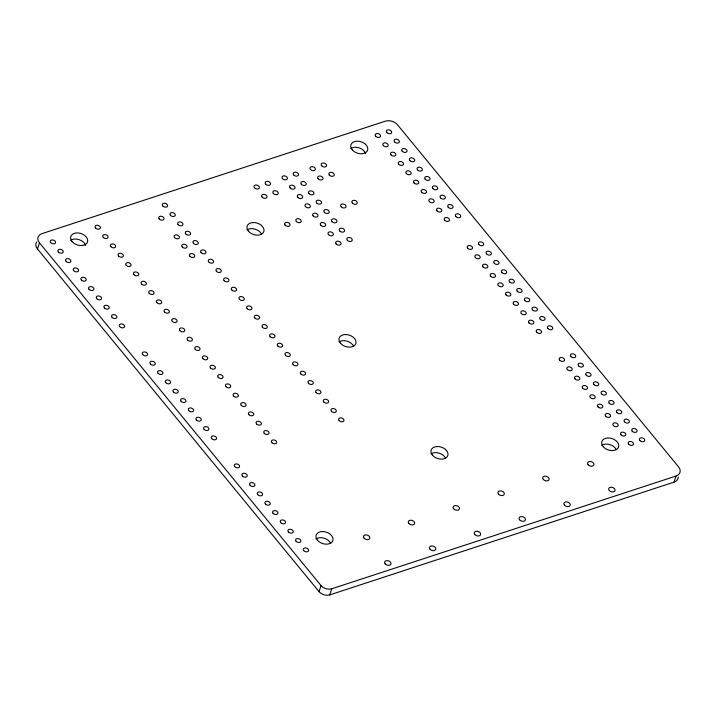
<?xml version="1.0" encoding="UTF-8"?>
<svg xmlns="http://www.w3.org/2000/svg" width="716" height="716" viewBox="0 0 716 716"><rect width="100%" height="100%" fill="white"/><g stroke="black" fill="none" stroke-linecap="round" stroke-linejoin="round"><path stroke-width="1.07" d="M37.474 248.944L39.461 242.84A9.854 6.73 18 0 1 41.958 233.649L385.414 121.156A8.923 6.095 18 0 1 397.496 124.781L678.526 466.841A9.854 6.73 18 0 1 676.02 476.033L674.042 482.128L329.745 594.898A7.885 5.388 18 0 1 319.067 591.693L37.474 248.944A9.854 6.73 18 0 1 36.74 241.927M319.067 591.693L321.054 585.598L39.461 242.84M329.745 594.898L331.732 588.803L676.02 476.033M331.732 588.803A7.885 5.388 18 0 1 321.054 585.598M431.023 453.846A8.78 5.997 18 0 1 445.585 458.213M350.804 148.498A8.78 5.997 18 0 1 359.423 147.97A8.78 5.997 18 0 1 365.661 153.707M70.678 240.254A8.78 5.997 18 0 1 79.306 239.717A8.78 5.997 18 0 1 85.544 245.454M678.222 477.035A9.854 6.73 18 0 1 674.042 482.128M601.753 445.298A8.78 5.997 18 0 1 616.315 449.675M339.017 341.854A8.78 5.997 18 0 1 353.579 346.231M247.011 229.872A8.78 5.997 18 0 1 261.573 234.239M316.025 538.888A8.78 5.997 18 0 1 330.586 543.256M340.431 343.152A8.78 5.997 18 0 0 355.199 344.781A8.78 5.997 18 0 0 346.839 334.596A8.78 5.997 18 0 0 340.431 343.152M248.425 231.161A8.78 5.997 18 0 0 263.193 232.79A8.78 5.997 18 0 0 254.833 222.604A8.78 5.997 18 0 0 248.425 231.161M603.167 446.596A8.78 5.997 18 0 0 617.935 448.225A8.78 5.997 18 0 0 609.576 438.04A8.78 5.997 18 0 0 603.167 446.596M72.092 241.543A8.78 5.997 18 0 0 86.86 243.171A8.78 5.997 18 0 0 78.5 232.986A8.78 5.997 18 0 0 72.092 241.543M352.218 149.796A8.78 5.997 18 0 0 366.986 151.416A8.78 5.997 18 0 0 358.618 141.24A8.78 5.997 18 0 0 352.218 149.796M317.448 540.186A8.78 5.997 18 0 0 332.215 541.806A8.78 5.997 18 0 0 323.847 531.621A8.78 5.997 18 0 0 317.448 540.186M432.437 455.143A8.78 5.997 18 0 0 447.205 456.763A8.78 5.997 18 0 0 438.845 446.587A8.78 5.997 18 0 0 432.437 455.143M474.78 534.485A3.294 2.246 18 0 0 480.32 535.094A3.294 2.246 18 0 0 477.178 531.272A3.294 2.246 18 0 0 474.78 534.485M453.649 508.763A3.294 2.246 18 0 0 459.189 509.371A3.294 2.246 18 0 0 456.056 505.559A3.294 2.246 18 0 0 453.649 508.763M519.601 519.807A3.294 2.246 18 0 0 525.141 520.416A3.294 2.246 18 0 0 522 516.594A3.294 2.246 18 0 0 519.601 519.807M498.47 494.085A3.294 2.246 18 0 0 504.01 494.693A3.294 2.246 18 0 0 500.869 490.881A3.294 2.246 18 0 0 498.47 494.085M564.423 505.129A3.294 2.246 18 0 0 569.963 505.738A3.294 2.246 18 0 0 566.821 501.916A3.294 2.246 18 0 0 564.423 505.129M543.292 479.407A3.294 2.246 18 0 0 548.832 480.015A3.294 2.246 18 0 0 545.69 476.194A3.294 2.246 18 0 0 543.292 479.407M609.235 490.442A3.294 2.246 18 0 0 614.775 491.051A3.294 2.246 18 0 0 611.643 487.238A3.294 2.246 18 0 0 609.235 490.442M588.113 464.729A3.294 2.246 18 0 0 593.645 465.337A3.294 2.246 18 0 0 590.512 461.516A3.294 2.246 18 0 0 588.113 464.729M385.145 563.841A3.294 2.246 18 0 0 390.676 564.45A3.294 2.246 18 0 0 387.544 560.637A3.294 2.246 18 0 0 385.145 563.841M364.014 538.128A3.294 2.246 18 0 0 369.554 538.736A3.294 2.246 18 0 0 366.413 534.915A3.294 2.246 18 0 0 364.014 538.128M429.958 549.163A3.294 2.246 18 0 0 435.498 549.772A3.294 2.246 18 0 0 432.366 545.959A3.294 2.246 18 0 0 429.958 549.163M408.827 523.45A3.294 2.246 18 0 0 414.367 524.058A3.294 2.246 18 0 0 411.235 520.237A3.294 2.246 18 0 0 408.827 523.45M273.288 193.41A2.783 1.906 18 0 0 277.978 193.929A2.783 1.906 18 0 0 275.329 190.698A2.783 1.906 18 0 0 273.288 193.41M262.083 197.079A2.783 1.906 18 0 0 266.773 197.598A2.783 1.906 18 0 0 264.123 194.367A2.783 1.906 18 0 0 262.083 197.079M318.11 178.731A2.783 1.906 18 0 0 322.8 179.251A2.783 1.906 18 0 0 320.142 176.011A2.783 1.906 18 0 0 318.11 178.731M329.315 175.062A2.783 1.906 18 0 0 334.005 175.572A2.783 1.906 18 0 0 331.347 172.341A2.783 1.906 18 0 0 329.315 175.062M347.305 240.227A2.783 1.906 18 0 0 351.995 240.746A2.783 1.906 18 0 0 349.336 237.515A2.783 1.906 18 0 0 347.305 240.227M336.099 243.896A2.783 1.906 18 0 0 340.789 244.416A2.783 1.906 18 0 0 338.131 241.185A2.783 1.906 18 0 0 336.099 243.896M339.644 230.901A2.783 1.906 18 0 0 344.333 231.411A2.783 1.906 18 0 0 341.675 228.18A2.783 1.906 18 0 0 339.644 230.901M328.438 234.571A2.783 1.906 18 0 0 333.128 235.081A2.783 1.906 18 0 0 330.47 231.85A2.783 1.906 18 0 0 328.438 234.571M331.973 221.566A2.783 1.906 18 0 0 336.663 222.085A2.783 1.906 18 0 0 334.005 218.845A2.783 1.906 18 0 0 331.973 221.566M320.768 225.236A2.783 1.906 18 0 0 325.458 225.755A2.783 1.906 18 0 0 322.8 222.515A2.783 1.906 18 0 0 320.768 225.236M324.303 212.231A2.783 1.906 18 0 0 328.993 212.75A2.783 1.906 18 0 0 326.335 209.519A2.783 1.906 18 0 0 324.303 212.231M313.098 215.901A2.783 1.906 18 0 0 317.788 216.42A2.783 1.906 18 0 0 315.13 213.189A2.783 1.906 18 0 0 313.098 215.901M316.642 202.897A2.783 1.906 18 0 0 321.323 203.416A2.783 1.906 18 0 0 318.674 200.185A2.783 1.906 18 0 0 316.642 202.897M305.437 206.575A2.783 1.906 18 0 0 310.126 207.085A2.783 1.906 18 0 0 307.468 203.854A2.783 1.906 18 0 0 305.437 206.575M308.972 193.571A2.783 1.906 18 0 0 313.662 194.081A2.783 1.906 18 0 0 311.004 190.85A2.783 1.906 18 0 0 308.972 193.571M297.767 197.24A2.783 1.906 18 0 0 302.456 197.75A2.783 1.906 18 0 0 299.798 194.519A2.783 1.906 18 0 0 297.767 197.24M301.302 184.236A2.783 1.906 18 0 0 305.992 184.755A2.783 1.906 18 0 0 303.333 181.515A2.783 1.906 18 0 0 301.302 184.236M290.096 187.905A2.783 1.906 18 0 0 294.786 188.424A2.783 1.906 18 0 0 292.128 185.184A2.783 1.906 18 0 0 290.096 187.905M293.641 174.901A2.783 1.906 18 0 0 298.321 175.42A2.783 1.906 18 0 0 295.672 172.189A2.783 1.906 18 0 0 293.641 174.901M282.435 178.57A2.783 1.906 18 0 0 287.125 179.089A2.783 1.906 18 0 0 284.467 175.859A2.783 1.906 18 0 0 282.435 178.57M265.627 184.075A2.783 1.906 18 0 0 270.317 184.594A2.783 1.906 18 0 0 267.659 181.363A2.783 1.906 18 0 0 265.627 184.075M254.422 187.744A2.783 1.906 18 0 0 259.111 188.263A2.783 1.906 18 0 0 256.453 185.032A2.783 1.906 18 0 0 254.422 187.744M310.44 169.397A2.783 1.906 18 0 0 315.13 169.916A2.783 1.906 18 0 0 312.48 166.685A2.783 1.906 18 0 0 310.44 169.397M321.645 165.727A2.783 1.906 18 0 0 326.335 166.246A2.783 1.906 18 0 0 323.686 163.015A2.783 1.906 18 0 0 321.645 165.727M303.718 550.604A2.748 1.871 18 0 0 308.336 551.105A2.748 1.871 18 0 0 305.723 547.928A2.748 1.871 18 0 0 303.718 550.604M296.057 541.269A2.748 1.871 18 0 0 300.666 541.77A2.748 1.871 18 0 0 298.053 538.593A2.748 1.871 18 0 0 296.057 541.269M288.387 531.934A2.748 1.871 18 0 0 293.005 532.444A2.748 1.871 18 0 0 290.383 529.258A2.748 1.871 18 0 0 288.387 531.934M280.717 522.599A2.748 1.871 18 0 0 285.335 523.11A2.748 1.871 18 0 0 282.722 519.923A2.748 1.871 18 0 0 280.717 522.599M273.047 513.274A2.748 1.871 18 0 0 277.665 513.775A2.748 1.871 18 0 0 275.051 510.598A2.748 1.871 18 0 0 273.047 513.274M265.385 503.939A2.748 1.871 18 0 0 270.004 504.449A2.748 1.871 18 0 0 267.381 501.263A2.748 1.871 18 0 0 265.385 503.939M257.715 494.604A2.748 1.871 18 0 0 262.333 495.114A2.748 1.871 18 0 0 259.72 491.928A2.748 1.871 18 0 0 257.715 494.604M250.045 485.269A2.748 1.871 18 0 0 254.663 485.779A2.748 1.871 18 0 0 252.05 482.602A2.748 1.871 18 0 0 250.045 485.269M242.384 475.943A2.748 1.871 18 0 0 247.002 476.444A2.748 1.871 18 0 0 244.38 473.267A2.748 1.871 18 0 0 242.384 475.943M234.714 466.608A2.748 1.871 18 0 0 239.332 467.118A2.748 1.871 18 0 0 236.719 463.932A2.748 1.871 18 0 0 234.714 466.608M639.862 440.501A2.748 1.871 18 0 0 644.481 441.011A2.748 1.871 18 0 0 641.867 437.825A2.748 1.871 18 0 0 639.862 440.501M632.201 431.166A2.748 1.871 18 0 0 636.81 431.676A2.748 1.871 18 0 0 634.197 428.49A2.748 1.871 18 0 0 632.201 431.166M624.531 421.831A2.748 1.871 18 0 0 629.149 422.342A2.748 1.871 18 0 0 626.536 419.164A2.748 1.871 18 0 0 624.531 421.831M616.861 412.505A2.748 1.871 18 0 0 621.479 413.007A2.748 1.871 18 0 0 618.866 409.829A2.748 1.871 18 0 0 616.861 412.505M609.2 403.171A2.748 1.871 18 0 0 613.809 403.681A2.748 1.871 18 0 0 611.196 400.495A2.748 1.871 18 0 0 609.2 403.171M601.529 393.836A2.748 1.871 18 0 0 606.148 394.346A2.748 1.871 18 0 0 603.534 391.16A2.748 1.871 18 0 0 601.529 393.836M593.859 384.501A2.748 1.871 18 0 0 598.478 385.011A2.748 1.871 18 0 0 595.864 381.834A2.748 1.871 18 0 0 593.859 384.501M586.198 375.175A2.748 1.871 18 0 0 590.807 375.676A2.748 1.871 18 0 0 588.194 372.499A2.748 1.871 18 0 0 586.198 375.175M578.528 365.84A2.748 1.871 18 0 0 583.146 366.35A2.748 1.871 18 0 0 580.533 363.164A2.748 1.871 18 0 0 578.528 365.84M570.858 356.505A2.748 1.871 18 0 0 575.476 357.015A2.748 1.871 18 0 0 572.863 353.829A2.748 1.871 18 0 0 570.858 356.505M211.712 438.613A2.748 1.871 18 0 0 216.33 439.114A2.748 1.871 18 0 0 213.717 435.937A2.748 1.871 18 0 0 211.712 438.613M204.042 429.278A2.748 1.871 18 0 0 208.66 429.788A2.748 1.871 18 0 0 206.047 426.602A2.748 1.871 18 0 0 204.042 429.278M196.381 419.943A2.748 1.871 18 0 0 200.999 420.453A2.748 1.871 18 0 0 198.377 417.267A2.748 1.871 18 0 0 196.381 419.943M188.711 410.617A2.748 1.871 18 0 0 193.329 411.118A2.748 1.871 18 0 0 190.716 407.941A2.748 1.871 18 0 0 188.711 410.617M181.041 401.282A2.748 1.871 18 0 0 185.659 401.792A2.748 1.871 18 0 0 183.045 398.606A2.748 1.871 18 0 0 181.041 401.282M173.379 391.947A2.748 1.871 18 0 0 177.989 392.457A2.748 1.871 18 0 0 175.375 389.271A2.748 1.871 18 0 0 173.379 391.947M165.709 382.613A2.748 1.871 18 0 0 170.327 383.123A2.748 1.871 18 0 0 167.714 379.945A2.748 1.871 18 0 0 165.709 382.613M158.039 373.287A2.748 1.871 18 0 0 162.657 373.788A2.748 1.871 18 0 0 160.044 370.611A2.748 1.871 18 0 0 158.039 373.287M150.378 363.952A2.748 1.871 18 0 0 154.987 364.462A2.748 1.871 18 0 0 152.374 361.276A2.748 1.871 18 0 0 150.378 363.952M142.708 354.617A2.748 1.871 18 0 0 147.326 355.127A2.748 1.871 18 0 0 144.713 351.941A2.748 1.871 18 0 0 142.708 354.617M547.856 328.51A2.748 1.871 18 0 0 552.475 329.02A2.748 1.871 18 0 0 549.861 325.834A2.748 1.871 18 0 0 547.856 328.51M540.195 319.175A2.748 1.871 18 0 0 544.804 319.685A2.748 1.871 18 0 0 542.191 316.508A2.748 1.871 18 0 0 540.195 319.175M532.525 309.849A2.748 1.871 18 0 0 537.143 310.35A2.748 1.871 18 0 0 534.53 307.173A2.748 1.871 18 0 0 532.525 309.849M524.855 300.514A2.748 1.871 18 0 0 529.473 301.024A2.748 1.871 18 0 0 526.86 297.838A2.748 1.871 18 0 0 524.855 300.514M517.194 291.179A2.748 1.871 18 0 0 521.803 291.689A2.748 1.871 18 0 0 519.19 288.503A2.748 1.871 18 0 0 517.194 291.179M509.523 281.844A2.748 1.871 18 0 0 514.142 282.355A2.748 1.871 18 0 0 511.528 279.177A2.748 1.871 18 0 0 509.523 281.844M501.853 272.519A2.748 1.871 18 0 0 506.472 273.02A2.748 1.871 18 0 0 503.858 269.843A2.748 1.871 18 0 0 501.853 272.519M494.192 263.184A2.748 1.871 18 0 0 498.801 263.694A2.748 1.871 18 0 0 496.188 260.508A2.748 1.871 18 0 0 494.192 263.184M486.522 253.849A2.748 1.871 18 0 0 491.14 254.359A2.748 1.871 18 0 0 488.527 251.173A2.748 1.871 18 0 0 486.522 253.849M478.852 244.523A2.748 1.871 18 0 0 483.47 245.024A2.748 1.871 18 0 0 480.857 241.847A2.748 1.871 18 0 0 478.852 244.523M119.706 326.621A2.748 1.871 18 0 0 124.324 327.131A2.748 1.871 18 0 0 121.711 323.945A2.748 1.871 18 0 0 119.706 326.621M112.036 317.286A2.748 1.871 18 0 0 116.654 317.797A2.748 1.871 18 0 0 114.041 314.61A2.748 1.871 18 0 0 112.036 317.286M104.375 307.961A2.748 1.871 18 0 0 108.984 308.462A2.748 1.871 18 0 0 106.371 305.285A2.748 1.871 18 0 0 104.375 307.961M96.705 298.626A2.748 1.871 18 0 0 101.323 299.136A2.748 1.871 18 0 0 98.71 295.95A2.748 1.871 18 0 0 96.705 298.626M89.035 289.291A2.748 1.871 18 0 0 93.653 289.801A2.748 1.871 18 0 0 91.039 286.615A2.748 1.871 18 0 0 89.035 289.291M81.373 279.956A2.748 1.871 18 0 0 85.983 280.466A2.748 1.871 18 0 0 83.369 277.289A2.748 1.871 18 0 0 81.373 279.956M73.703 270.63A2.748 1.871 18 0 0 78.321 271.131A2.748 1.871 18 0 0 75.708 267.954A2.748 1.871 18 0 0 73.703 270.63M66.033 261.295A2.748 1.871 18 0 0 70.651 261.805A2.748 1.871 18 0 0 68.038 258.619A2.748 1.871 18 0 0 66.033 261.295M58.372 251.96A2.748 1.871 18 0 0 62.981 252.471A2.748 1.871 18 0 0 60.368 249.284A2.748 1.871 18 0 0 58.372 251.96M50.702 242.626A2.748 1.871 18 0 0 55.32 243.136A2.748 1.871 18 0 0 52.707 239.958A2.748 1.871 18 0 0 50.702 242.626M455.85 216.518A2.748 1.871 18 0 0 460.469 217.029A2.748 1.871 18 0 0 457.855 213.842A2.748 1.871 18 0 0 455.85 216.518M448.189 207.192A2.748 1.871 18 0 0 452.798 207.694A2.748 1.871 18 0 0 450.185 204.516A2.748 1.871 18 0 0 448.189 207.192M440.519 197.858A2.748 1.871 18 0 0 445.137 198.368A2.748 1.871 18 0 0 442.524 195.182A2.748 1.871 18 0 0 440.519 197.858M432.849 188.523A2.748 1.871 18 0 0 437.467 189.033A2.748 1.871 18 0 0 434.854 185.847A2.748 1.871 18 0 0 432.849 188.523M425.188 179.188A2.748 1.871 18 0 0 429.797 179.698A2.748 1.871 18 0 0 427.184 176.521A2.748 1.871 18 0 0 425.188 179.188M417.517 169.862A2.748 1.871 18 0 0 422.136 170.363A2.748 1.871 18 0 0 419.522 167.186A2.748 1.871 18 0 0 417.517 169.862M409.847 160.527A2.748 1.871 18 0 0 414.466 161.037A2.748 1.871 18 0 0 411.852 157.851A2.748 1.871 18 0 0 409.847 160.527M402.186 151.192A2.748 1.871 18 0 0 406.795 151.703A2.748 1.871 18 0 0 404.182 148.516A2.748 1.871 18 0 0 402.186 151.192M394.516 141.858A2.748 1.871 18 0 0 399.134 142.368A2.748 1.871 18 0 0 396.521 139.19A2.748 1.871 18 0 0 394.516 141.858M386.846 132.532A2.748 1.871 18 0 0 391.464 133.033A2.748 1.871 18 0 0 388.851 129.856A2.748 1.871 18 0 0 386.846 132.532M444.645 220.188A2.748 1.871 18 0 0 449.263 220.698A2.748 1.871 18 0 0 446.65 217.521A2.748 1.871 18 0 0 444.645 220.188M436.984 210.862A2.748 1.871 18 0 0 441.593 211.363A2.748 1.871 18 0 0 438.98 208.186A2.748 1.871 18 0 0 436.984 210.862M429.314 201.527A2.748 1.871 18 0 0 433.932 202.037A2.748 1.871 18 0 0 431.318 198.851A2.748 1.871 18 0 0 429.314 201.527M421.643 192.192A2.748 1.871 18 0 0 426.262 192.702A2.748 1.871 18 0 0 423.648 189.516A2.748 1.871 18 0 0 421.643 192.192M413.982 182.857A2.748 1.871 18 0 0 418.591 183.368A2.748 1.871 18 0 0 415.978 180.19A2.748 1.871 18 0 0 413.982 182.857M406.312 173.532A2.748 1.871 18 0 0 410.93 174.033A2.748 1.871 18 0 0 408.317 170.856A2.748 1.871 18 0 0 406.312 173.532M398.642 164.197A2.748 1.871 18 0 0 403.26 164.707A2.748 1.871 18 0 0 400.647 161.521A2.748 1.871 18 0 0 398.642 164.197M390.981 154.862A2.748 1.871 18 0 0 395.59 155.372A2.748 1.871 18 0 0 392.977 152.186A2.748 1.871 18 0 0 390.981 154.862M383.311 145.536A2.748 1.871 18 0 0 387.929 146.037A2.748 1.871 18 0 0 385.315 142.86A2.748 1.871 18 0 0 383.311 145.536M375.64 136.201A2.748 1.871 18 0 0 380.259 136.711A2.748 1.871 18 0 0 377.645 133.525A2.748 1.871 18 0 0 375.64 136.201M536.651 332.179A2.748 1.871 18 0 0 541.269 332.689A2.748 1.871 18 0 0 538.656 329.503A2.748 1.871 18 0 0 536.651 332.179M528.99 322.844A2.748 1.871 18 0 0 533.599 323.355A2.748 1.871 18 0 0 530.986 320.177A2.748 1.871 18 0 0 528.99 322.844M521.32 313.519A2.748 1.871 18 0 0 525.938 314.02A2.748 1.871 18 0 0 523.324 310.842A2.748 1.871 18 0 0 521.32 313.519M513.649 304.184A2.748 1.871 18 0 0 518.268 304.694A2.748 1.871 18 0 0 515.654 301.508A2.748 1.871 18 0 0 513.649 304.184M505.988 294.849A2.748 1.871 18 0 0 510.598 295.359A2.748 1.871 18 0 0 507.984 292.173A2.748 1.871 18 0 0 505.988 294.849M498.318 285.523A2.748 1.871 18 0 0 502.936 286.024A2.748 1.871 18 0 0 500.323 282.847A2.748 1.871 18 0 0 498.318 285.523M490.648 276.188A2.748 1.871 18 0 0 495.266 276.689A2.748 1.871 18 0 0 492.653 273.512A2.748 1.871 18 0 0 490.648 276.188M482.987 266.853A2.748 1.871 18 0 0 487.596 267.363A2.748 1.871 18 0 0 484.983 264.177A2.748 1.871 18 0 0 482.987 266.853M475.317 257.518A2.748 1.871 18 0 0 479.935 258.029A2.748 1.871 18 0 0 477.321 254.842A2.748 1.871 18 0 0 475.317 257.518M467.646 248.192A2.748 1.871 18 0 0 472.265 248.694A2.748 1.871 18 0 0 469.651 245.516A2.748 1.871 18 0 0 467.646 248.192M628.657 444.171A2.748 1.871 18 0 0 633.275 444.681A2.748 1.871 18 0 0 630.662 441.495A2.748 1.871 18 0 0 628.657 444.171M620.996 434.836A2.748 1.871 18 0 0 625.605 435.346A2.748 1.871 18 0 0 622.992 432.16A2.748 1.871 18 0 0 620.996 434.836M613.326 425.501A2.748 1.871 18 0 0 617.944 426.011A2.748 1.871 18 0 0 615.33 422.834A2.748 1.871 18 0 0 613.326 425.501M605.655 416.175A2.748 1.871 18 0 0 610.274 416.676A2.748 1.871 18 0 0 607.66 413.499A2.748 1.871 18 0 0 605.655 416.175M597.994 406.84A2.748 1.871 18 0 0 602.603 407.35A2.748 1.871 18 0 0 599.99 404.164A2.748 1.871 18 0 0 597.994 406.84M590.324 397.505A2.748 1.871 18 0 0 594.942 398.015A2.748 1.871 18 0 0 592.329 394.829A2.748 1.871 18 0 0 590.324 397.505M582.654 388.179A2.748 1.871 18 0 0 587.272 388.681A2.748 1.871 18 0 0 584.659 385.503A2.748 1.871 18 0 0 582.654 388.179M574.993 378.845A2.748 1.871 18 0 0 579.602 379.346A2.748 1.871 18 0 0 576.989 376.168A2.748 1.871 18 0 0 574.993 378.845M567.323 369.51A2.748 1.871 18 0 0 571.941 370.02A2.748 1.871 18 0 0 569.327 366.834A2.748 1.871 18 0 0 567.323 369.51M559.652 360.175A2.748 1.871 18 0 0 564.271 360.685A2.748 1.871 18 0 0 561.657 357.499A2.748 1.871 18 0 0 559.652 360.175M296.29 221.405A2.783 1.906 18 0 0 300.98 221.924A2.783 1.906 18 0 0 298.33 218.693A2.783 1.906 18 0 0 296.29 221.405M285.084 225.075A2.783 1.906 18 0 0 289.774 225.594A2.783 1.906 18 0 0 287.125 222.363A2.783 1.906 18 0 0 285.084 225.075M341.111 206.727A2.783 1.906 18 0 0 345.801 207.246A2.783 1.906 18 0 0 343.143 204.015A2.783 1.906 18 0 0 341.111 206.727M352.317 203.058A2.783 1.906 18 0 0 357.007 203.577A2.783 1.906 18 0 0 354.348 200.337A2.783 1.906 18 0 0 352.317 203.058M103.185 237.282A2.748 1.871 18 0 0 107.803 237.793A2.748 1.871 18 0 0 105.189 234.606A2.748 1.871 18 0 0 103.185 237.282M110.855 246.617A2.748 1.871 18 0 0 115.473 247.118A2.748 1.871 18 0 0 112.859 243.941A2.748 1.871 18 0 0 110.855 246.617M118.525 255.943A2.748 1.871 18 0 0 123.143 256.453A2.748 1.871 18 0 0 120.521 253.276A2.748 1.871 18 0 0 118.525 255.943M126.195 265.278A2.748 1.871 18 0 0 130.804 265.788A2.748 1.871 18 0 0 128.191 262.602A2.748 1.871 18 0 0 126.195 265.278M202.861 358.6A2.748 1.871 18 0 0 207.479 359.11A2.748 1.871 18 0 0 204.865 355.933A2.748 1.871 18 0 0 202.861 358.6M178.087 224.591A2.748 1.871 18 0 0 182.705 225.101A2.748 1.871 18 0 0 180.083 221.915A2.748 1.871 18 0 0 178.087 224.591M133.856 274.613A2.748 1.871 18 0 0 138.474 275.123A2.748 1.871 18 0 0 135.861 271.937A2.748 1.871 18 0 0 133.856 274.613M141.526 283.948A2.748 1.871 18 0 0 146.145 284.449A2.748 1.871 18 0 0 143.522 281.272A2.748 1.871 18 0 0 141.526 283.948M149.196 293.274A2.748 1.871 18 0 0 153.806 293.784A2.748 1.871 18 0 0 151.192 290.598A2.748 1.871 18 0 0 149.196 293.274M156.858 302.608A2.748 1.871 18 0 0 161.476 303.119A2.748 1.871 18 0 0 158.863 299.932A2.748 1.871 18 0 0 156.858 302.608M164.528 311.943A2.748 1.871 18 0 0 169.146 312.445A2.748 1.871 18 0 0 166.524 309.267A2.748 1.871 18 0 0 164.528 311.943M172.198 321.278A2.748 1.871 18 0 0 176.807 321.779A2.748 1.871 18 0 0 174.194 318.602A2.748 1.871 18 0 0 172.198 321.278M179.859 330.604A2.748 1.871 18 0 0 184.477 331.114A2.748 1.871 18 0 0 181.864 327.928A2.748 1.871 18 0 0 179.859 330.604M187.529 339.939A2.748 1.871 18 0 0 192.148 340.449A2.748 1.871 18 0 0 189.525 337.263A2.748 1.871 18 0 0 187.529 339.939M195.2 349.274A2.748 1.871 18 0 0 199.809 349.775A2.748 1.871 18 0 0 197.195 346.598A2.748 1.871 18 0 0 195.2 349.274M262.423 327.248A2.748 1.871 18 0 0 267.041 327.758A2.748 1.871 18 0 0 264.428 324.581A2.748 1.871 18 0 0 262.423 327.248M254.762 317.922A2.748 1.871 18 0 0 259.371 318.423A2.748 1.871 18 0 0 256.758 315.246A2.748 1.871 18 0 0 254.762 317.922M247.092 308.587A2.748 1.871 18 0 0 251.71 309.097A2.748 1.871 18 0 0 249.087 305.911A2.748 1.871 18 0 0 247.092 308.587M239.421 299.252A2.748 1.871 18 0 0 244.04 299.762A2.748 1.871 18 0 0 241.426 296.576A2.748 1.871 18 0 0 239.421 299.252M231.751 289.917A2.748 1.871 18 0 0 236.37 290.428A2.748 1.871 18 0 0 233.756 287.25A2.748 1.871 18 0 0 231.751 289.917M224.09 280.591A2.748 1.871 18 0 0 228.708 281.093A2.748 1.871 18 0 0 226.086 277.915A2.748 1.871 18 0 0 224.09 280.591M216.42 271.257A2.748 1.871 18 0 0 221.038 271.767A2.748 1.871 18 0 0 218.425 268.581A2.748 1.871 18 0 0 216.42 271.257M208.75 261.922A2.748 1.871 18 0 0 213.368 262.432A2.748 1.871 18 0 0 210.755 259.246A2.748 1.871 18 0 0 208.75 261.922M201.089 252.596A2.748 1.871 18 0 0 205.707 253.097A2.748 1.871 18 0 0 203.084 249.92A2.748 1.871 18 0 0 201.089 252.596M285.424 355.252A2.748 1.871 18 0 0 290.043 355.754A2.748 1.871 18 0 0 287.429 352.576A2.748 1.871 18 0 0 285.424 355.252M193.418 243.261A2.748 1.871 18 0 0 198.037 243.762A2.748 1.871 18 0 0 195.423 240.585A2.748 1.871 18 0 0 193.418 243.261M185.748 233.926A2.748 1.871 18 0 0 190.367 234.436A2.748 1.871 18 0 0 187.753 231.25A2.748 1.871 18 0 0 185.748 233.926M210.531 367.935A2.748 1.871 18 0 0 215.149 368.445A2.748 1.871 18 0 0 212.527 365.258A2.748 1.871 18 0 0 210.531 367.935M218.201 377.269A2.748 1.871 18 0 0 222.81 377.78A2.748 1.871 18 0 0 220.197 374.593A2.748 1.871 18 0 0 218.201 377.269M225.862 386.604A2.748 1.871 18 0 0 230.48 387.105A2.748 1.871 18 0 0 227.867 383.928A2.748 1.871 18 0 0 225.862 386.604M233.532 395.93A2.748 1.871 18 0 0 238.151 396.44A2.748 1.871 18 0 0 235.537 393.263A2.748 1.871 18 0 0 233.532 395.93M241.203 405.265A2.748 1.871 18 0 0 245.812 405.775A2.748 1.871 18 0 0 243.198 402.589A2.748 1.871 18 0 0 241.203 405.265M248.864 414.6A2.748 1.871 18 0 0 253.482 415.101A2.748 1.871 18 0 0 250.869 411.924A2.748 1.871 18 0 0 248.864 414.6M256.534 423.935A2.748 1.871 18 0 0 261.152 424.436A2.748 1.871 18 0 0 258.539 421.259A2.748 1.871 18 0 0 256.534 423.935M264.204 433.261A2.748 1.871 18 0 0 268.813 433.771A2.748 1.871 18 0 0 266.2 430.585A2.748 1.871 18 0 0 264.204 433.261M271.865 442.595A2.748 1.871 18 0 0 276.483 443.106A2.748 1.871 18 0 0 273.87 439.919A2.748 1.871 18 0 0 271.865 442.595M339.098 420.578A2.748 1.871 18 0 0 343.716 421.08A2.748 1.871 18 0 0 341.093 417.902A2.748 1.871 18 0 0 339.098 420.578M331.427 411.244A2.748 1.871 18 0 0 336.046 411.754A2.748 1.871 18 0 0 333.432 408.567A2.748 1.871 18 0 0 331.427 411.244M323.766 401.909A2.748 1.871 18 0 0 328.375 402.419A2.748 1.871 18 0 0 325.762 399.233A2.748 1.871 18 0 0 323.766 401.909M316.096 392.574A2.748 1.871 18 0 0 320.714 393.084A2.748 1.871 18 0 0 318.092 389.907A2.748 1.871 18 0 0 316.096 392.574M308.426 383.248A2.748 1.871 18 0 0 313.044 383.749A2.748 1.871 18 0 0 310.431 380.572A2.748 1.871 18 0 0 308.426 383.248M300.765 373.913A2.748 1.871 18 0 0 305.374 374.423A2.748 1.871 18 0 0 302.761 371.237A2.748 1.871 18 0 0 300.765 373.913M293.095 364.578A2.748 1.871 18 0 0 297.713 365.088A2.748 1.871 18 0 0 295.09 361.902A2.748 1.871 18 0 0 293.095 364.578M182.213 246.93A2.748 1.871 18 0 0 186.831 247.441A2.748 1.871 18 0 0 184.218 244.254A2.748 1.871 18 0 0 182.213 246.93M189.883 256.265A2.748 1.871 18 0 0 194.501 256.767A2.748 1.871 18 0 0 191.879 253.589A2.748 1.871 18 0 0 189.883 256.265M277.763 345.918A2.748 1.871 18 0 0 282.373 346.428A2.748 1.871 18 0 0 279.759 343.241A2.748 1.871 18 0 0 277.763 345.918M170.417 215.265A2.748 1.871 18 0 0 175.035 215.767A2.748 1.871 18 0 0 172.422 212.589A2.748 1.871 18 0 0 170.417 215.265M174.552 237.596A2.748 1.871 18 0 0 179.161 238.106A2.748 1.871 18 0 0 176.548 234.92A2.748 1.871 18 0 0 174.552 237.596M95.523 227.948A2.748 1.871 18 0 0 100.142 228.458A2.748 1.871 18 0 0 97.519 225.272A2.748 1.871 18 0 0 95.523 227.948M270.093 336.583A2.748 1.871 18 0 0 274.711 337.093A2.748 1.871 18 0 0 272.089 333.907A2.748 1.871 18 0 0 270.093 336.583M162.747 205.931A2.748 1.871 18 0 0 167.365 206.441A2.748 1.871 18 0 0 164.752 203.255A2.748 1.871 18 0 0 162.747 205.931M159.212 218.935A2.748 1.871 18 0 0 163.83 219.436A2.748 1.871 18 0 0 161.216 216.259A2.748 1.871 18 0 0 159.212 218.935"/></g></svg>
